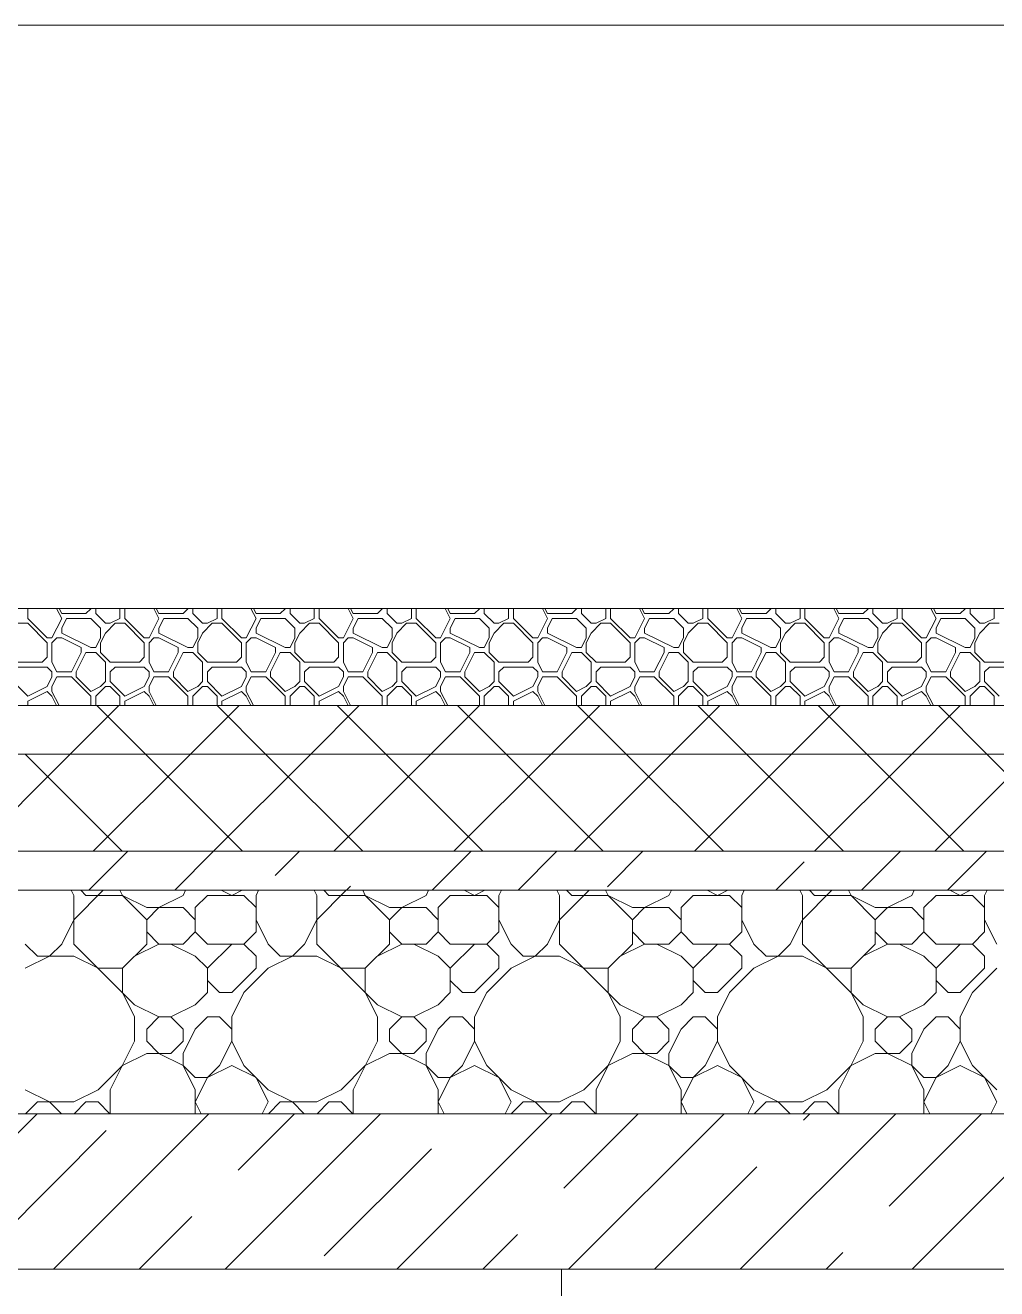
# Model space of a CAD drawing. Header units: millimetres. Extents: x 53645 to 137188, y 78097 to 135533.
# Drawn here: x 67644 to 68644, y 109580 to 110880 of the extents above; entities that cross this region are included whole.
import ezdxf

# ---------------------------------------------------------------- set-up
doc = ezdxf.new("R2010")
doc.units = ezdxf.units.MM
doc.layers.add('hatch', color=7, linetype='Continuous', lineweight=5)
doc.layers.add('Wall2', color=5, linetype='Continuous', lineweight=5)

msp = doc.modelspace()

# ---------------------------------------------------------------- linework, layer by layer
at = {"layer": 'hatch', "color": 251, "ltscale": 100}
for points in [[(67647, 110269.6), (67647, 110280)], [(67682, 110269.6), (67676.8, 110280)], [(67682, 110274.6), (67679.3, 110280)], [(67682, 110274.6), (67707, 110274.6)], [(67707, 110274.6), (67712, 110279.6)], [(67712, 110279.6), (67712, 110280)], [(67717, 110274.6), (67717, 110280)], [(67727, 110264.6), (67717, 110274.6)], [(67742, 110269.6), (67742, 110280)], [(67747, 110269.6), (67747, 110280)], [(67782, 110269.6), (67776.8, 110280)], [(67782, 110274.6), (67779.3, 110280)], [(67782, 110274.6), (67807, 110274.6)], [(67807, 110274.6), (67812, 110279.6)], [(67812, 110279.6), (67812, 110280)], [(67817, 110274.6), (67817, 110280)], [(67827, 110264.6), (67817, 110274.6)], [(67842, 110269.6), (67842, 110280)], [(67847, 110269.6), (67847, 110280)], [(67882, 110269.6), (67876.8, 110280)], [(67882, 110274.6), (67879.3, 110280)], [(67882, 110274.6), (67907, 110274.6)], [(67907, 110274.6), (67912, 110279.6)], [(67912, 110279.6), (67912, 110280)], [(67917, 110274.6), (67917, 110280)], [(67927, 110264.6), (67917, 110274.6)], [(67942, 110269.6), (67942, 110280)], [(67947, 110269.6), (67947, 110280)], [(67982, 110269.6), (67976.8, 110280)], [(67982, 110274.6), (67979.3, 110280)], [(67982, 110274.6), (68007, 110274.6)], [(68007, 110274.6), (68012, 110279.6)], [(68012, 110279.6), (68012, 110280)], [(68017, 110274.6), (68017, 110280)], [(68027, 110264.6), (68017, 110274.6)], [(68042, 110269.6), (68042, 110280)], [(68047, 110269.6), (68047, 110280)], [(68082, 110269.6), (68076.8, 110280)], [(68082, 110274.6), (68079.3, 110280)], [(68082, 110274.6), (68107, 110274.6)], [(68107, 110274.6), (68112, 110279.6)], [(68112, 110279.6), (68112, 110280)], [(68117, 110274.6), (68117, 110280)], [(68127, 110264.6), (68117, 110274.6)], [(68142, 110269.6), (68142, 110280)], [(68147, 110269.6), (68147, 110280)], [(68182, 110269.6), (68176.8, 110280)], [(68182, 110274.6), (68179.3, 110280)], [(68182, 110274.6), (68207, 110274.6)], [(68207, 110274.6), (68212, 110279.6)], [(68212, 110279.6), (68212, 110280)], [(68217, 110274.6), (68217, 110280)], [(68227, 110264.6), (68217, 110274.6)], [(68242, 110269.6), (68242, 110280)], [(68247, 110269.6), (68247, 110280)], [(68282, 110269.6), (68276.8, 110280)], [(68282, 110274.6), (68279.3, 110280)], [(68282, 110274.6), (68307, 110274.6)], [(68307, 110274.6), (68312, 110279.6)], [(68312, 110279.6), (68312, 110280)], [(68317, 110274.6), (68317, 110280)], [(68327, 110264.6), (68317, 110274.6)], [(68342, 110269.6), (68342, 110280)], [(68347, 110269.6), (68347, 110280)], [(68382, 110269.6), (68376.8, 110280)], [(68382, 110274.6), (68379.3, 110280)], [(68382, 110274.6), (68407, 110274.6)], [(68407, 110274.6), (68412, 110279.6)], [(68412, 110279.6), (68412, 110280)], [(68417, 110274.6), (68417, 110280)], [(68427, 110264.6), (68417, 110274.6)], [(68442, 110269.6), (68442, 110280)], [(68447, 110269.6), (68447, 110280)], [(68482, 110269.6), (68476.8, 110280)], [(68482, 110274.6), (68479.3, 110280)], [(68482, 110274.6), (68507, 110274.6)], [(68507, 110274.6), (68512, 110279.6)], [(68512, 110279.6), (68512, 110280)], [(68517, 110274.6), (68517, 110280)], [(68527, 110264.6), (68517, 110274.6)], [(68542, 110269.6), (68542, 110280)], [(68547, 110269.6), (68547, 110280)], [(68582, 110269.6), (68576.8, 110280)], [(68582, 110274.6), (68579.3, 110280)], [(68582, 110274.6), (68607, 110274.6)], [(68607, 110274.6), (68612, 110279.6)], [(68612, 110279.6), (68612, 110280)], [(68617, 110274.6), (68617, 110280)], [(68627, 110264.6), (68617, 110274.6)], [(68642, 110269.6), (68642, 110280)], [(67637, 110264.6), (67647, 110264.6)], [(67667, 110249.6), (67647, 110269.6)], [(67667, 110244.6), (67647, 110264.6)], [(67672, 110249.6), (67682, 110269.6)], [(67682, 110259.6), (67687, 110269.6)], [(67682, 110254.6), (67682, 110259.6)], [(67687, 110269.6), (67712, 110269.6)], [(67722, 110259.6), (67712, 110269.6)], [(67722, 110249.6), (67722, 110259.6)], [(67727, 110264.6), (67732, 110264.6)], [(67727, 110254.6), (67737, 110264.6)], [(67732, 110264.6), (67742, 110269.6)], [(67737, 110264.6), (67747, 110264.6)], [(67767, 110249.6), (67747, 110269.6)], [(67767, 110244.6), (67747, 110264.6)], [(67772, 110249.6), (67782, 110269.6)], [(67782, 110259.6), (67787, 110269.6)], [(67782, 110254.6), (67782, 110259.6)], [(67787, 110269.6), (67812, 110269.6)], [(67822, 110259.6), (67812, 110269.6)], [(67822, 110249.6), (67822, 110259.6)], [(67827, 110264.6), (67832, 110264.6)], [(67827, 110254.6), (67837, 110264.6)], [(67832, 110264.6), (67842, 110269.6)], [(67837, 110264.6), (67847, 110264.6)], [(67867, 110249.6), (67847, 110269.6)], [(67867, 110244.6), (67847, 110264.6)], [(67872, 110249.6), (67882, 110269.6)], [(67882, 110259.6), (67887, 110269.6)], [(67882, 110254.6), (67882, 110259.6)], [(67887, 110269.6), (67912, 110269.6)], [(67922, 110259.6), (67912, 110269.6)], [(67922, 110249.6), (67922, 110259.6)], [(67927, 110264.6), (67932, 110264.6)], [(67927, 110254.6), (67937, 110264.6)], [(67932, 110264.6), (67942, 110269.6)], [(67937, 110264.6), (67947, 110264.6)], [(67967, 110249.6), (67947, 110269.6)], [(67967, 110244.6), (67947, 110264.6)], [(67972, 110249.6), (67982, 110269.6)], [(67982, 110259.6), (67987, 110269.6)], [(67982, 110254.6), (67982, 110259.6)], [(67987, 110269.6), (68012, 110269.6)], [(68022, 110259.6), (68012, 110269.6)], [(68022, 110249.6), (68022, 110259.6)], [(68027, 110264.6), (68032, 110264.6)], [(68027, 110254.6), (68037, 110264.6)], [(68032, 110264.6), (68042, 110269.6)], [(68037, 110264.6), (68047, 110264.6)], [(68067, 110249.6), (68047, 110269.6)], [(68067, 110244.6), (68047, 110264.6)], [(68072, 110249.6), (68082, 110269.6)], [(68082, 110259.6), (68087, 110269.6)], [(68082, 110254.6), (68082, 110259.6)], [(68087, 110269.6), (68112, 110269.6)], [(68122, 110259.6), (68112, 110269.6)], [(68122, 110249.6), (68122, 110259.6)], [(68127, 110264.6), (68132, 110264.6)], [(68127, 110254.6), (68137, 110264.6)], [(68132, 110264.6), (68142, 110269.6)], [(68137, 110264.6), (68147, 110264.6)], [(68167, 110249.6), (68147, 110269.6)], [(68167, 110244.6), (68147, 110264.6)], [(68172, 110249.6), (68182, 110269.6)], [(68182, 110259.6), (68187, 110269.6)], [(68182, 110254.6), (68182, 110259.6)], [(68187, 110269.6), (68212, 110269.6)], [(68222, 110259.6), (68212, 110269.6)], [(68222, 110249.6), (68222, 110259.6)], [(68227, 110264.6), (68232, 110264.6)], [(68227, 110254.6), (68237, 110264.6)], [(68232, 110264.6), (68242, 110269.6)], [(68237, 110264.6), (68247, 110264.6)], [(68267, 110249.6), (68247, 110269.6)], [(68267, 110244.6), (68247, 110264.6)], [(68272, 110249.6), (68282, 110269.6)], [(68282, 110259.6), (68287, 110269.6)], [(68282, 110254.6), (68282, 110259.6)], [(68287, 110269.6), (68312, 110269.6)], [(68322, 110259.6), (68312, 110269.6)], [(68322, 110249.6), (68322, 110259.6)], [(68327, 110264.6), (68332, 110264.6)], [(68327, 110254.6), (68337, 110264.6)], [(68332, 110264.6), (68342, 110269.6)], [(68337, 110264.6), (68347, 110264.6)], [(68367, 110249.6), (68347, 110269.6)], [(68367, 110244.6), (68347, 110264.6)], [(68372, 110249.6), (68382, 110269.6)], [(68382, 110259.6), (68387, 110269.6)], [(68382, 110254.6), (68382, 110259.6)], [(68387, 110269.6), (68412, 110269.6)], [(68422, 110259.6), (68412, 110269.6)], [(68422, 110249.6), (68422, 110259.6)], [(68427, 110264.6), (68432, 110264.6)], [(68427, 110254.6), (68437, 110264.6)], [(68432, 110264.6), (68442, 110269.6)], [(68437, 110264.6), (68447, 110264.6)], [(68467, 110249.6), (68447, 110269.6)], [(68467, 110244.6), (68447, 110264.6)], [(68472, 110249.6), (68482, 110269.6)], [(68482, 110259.6), (68487, 110269.6)], [(68482, 110254.6), (68482, 110259.6)], [(68487, 110269.6), (68512, 110269.6)], [(68522, 110259.6), (68512, 110269.6)], [(68522, 110249.6), (68522, 110259.6)], [(68527, 110264.6), (68532, 110264.6)], [(68527, 110254.6), (68537, 110264.6)], [(68532, 110264.6), (68542, 110269.6)], [(68537, 110264.6), (68547, 110264.6)], [(68567, 110249.6), (68547, 110269.6)], [(68567, 110244.6), (68547, 110264.6)], [(68572, 110249.6), (68582, 110269.6)], [(68582, 110259.6), (68587, 110269.6)], [(68582, 110254.6), (68582, 110259.6)], [(68587, 110269.6), (68612, 110269.6)], [(68622, 110259.6), (68612, 110269.6)], [(68622, 110249.6), (68622, 110259.6)], [(68627, 110264.6), (68632, 110264.6)], [(68627, 110254.6), (68637, 110264.6)], [(68632, 110264.6), (68642, 110269.6)], [(68637, 110264.6), (68647, 110264.6)], [(67667, 110249.6), (67672, 110249.6)], [(67667, 110229.6), (67667, 110244.6)], [(67672, 110244.6), (67677, 110249.6)], [(67672, 110224.6), (67672, 110244.6)], [(67677, 110249.6), (67682, 110249.6)], [(67712, 110239.6), (67682, 110254.6)], [(67702, 110239.6), (67682, 110249.6)], [(67717, 110239.6), (67722, 110249.6)], [(67717, 110239.6), (67722, 110249.6)], [(67722, 110244.6), (67727, 110254.6)], [(67722, 110234.6), (67722, 110244.6)], [(67767, 110249.6), (67772, 110249.6)], [(67767, 110229.6), (67767, 110244.6)], [(67772, 110244.6), (67777, 110249.6)], [(67772, 110224.6), (67772, 110244.6)], [(67777, 110249.6), (67782, 110249.6)], [(67812, 110239.6), (67782, 110254.6)], [(67802, 110239.6), (67782, 110249.6)], [(67817, 110239.6), (67822, 110249.6)], [(67817, 110239.6), (67822, 110249.6)], [(67822, 110244.6), (67827, 110254.6)], [(67822, 110234.6), (67822, 110244.6)], [(67867, 110249.6), (67872, 110249.6)], [(67867, 110229.6), (67867, 110244.6)], [(67872, 110244.6), (67877, 110249.6)], [(67872, 110224.6), (67872, 110244.6)], [(67877, 110249.6), (67882, 110249.6)], [(67912, 110239.6), (67882, 110254.6)], [(67902, 110239.6), (67882, 110249.6)], [(67917, 110239.6), (67922, 110249.6)], [(67917, 110239.6), (67922, 110249.6)], [(67922, 110244.6), (67927, 110254.6)], [(67922, 110234.6), (67922, 110244.6)], [(67967, 110249.6), (67972, 110249.6)], [(67967, 110229.6), (67967, 110244.6)], [(67972, 110244.6), (67977, 110249.6)], [(67972, 110224.6), (67972, 110244.6)], [(67977, 110249.6), (67982, 110249.6)], [(68012, 110239.6), (67982, 110254.6)], [(68002, 110239.6), (67982, 110249.6)], [(68017, 110239.6), (68022, 110249.6)], [(68017, 110239.6), (68022, 110249.6)], [(68022, 110244.6), (68027, 110254.6)], [(68022, 110234.6), (68022, 110244.6)], [(68067, 110249.6), (68072, 110249.6)], [(68067, 110229.6), (68067, 110244.6)], [(68072, 110244.6), (68077, 110249.6)], [(68072, 110224.6), (68072, 110244.6)], [(68077, 110249.6), (68082, 110249.6)], [(68112, 110239.6), (68082, 110254.6)], [(68102, 110239.6), (68082, 110249.6)], [(68117, 110239.6), (68122, 110249.6)], [(68117, 110239.6), (68122, 110249.6)], [(68122, 110244.6), (68127, 110254.6)], [(68122, 110234.6), (68122, 110244.6)], [(68167, 110249.6), (68172, 110249.6)], [(68167, 110229.6), (68167, 110244.6)], [(68172, 110244.6), (68177, 110249.6)], [(68172, 110224.6), (68172, 110244.6)], [(68177, 110249.6), (68182, 110249.6)], [(68212, 110239.6), (68182, 110254.6)], [(68202, 110239.6), (68182, 110249.6)], [(68217, 110239.6), (68222, 110249.6)], [(68217, 110239.6), (68222, 110249.6)], [(68222, 110244.6), (68227, 110254.6)], [(68222, 110234.6), (68222, 110244.6)], [(68267, 110249.6), (68272, 110249.6)], [(68267, 110229.6), (68267, 110244.6)], [(68272, 110244.6), (68277, 110249.6)], [(68272, 110224.6), (68272, 110244.6)], [(68277, 110249.6), (68282, 110249.6)], [(68312, 110239.6), (68282, 110254.6)], [(68302, 110239.6), (68282, 110249.6)], [(68317, 110239.6), (68322, 110249.6)], [(68317, 110239.6), (68322, 110249.6)], [(68322, 110244.6), (68327, 110254.6)], [(68322, 110234.6), (68322, 110244.6)], [(68367, 110249.6), (68372, 110249.6)], [(68367, 110229.6), (68367, 110244.6)], [(68372, 110244.6), (68377, 110249.6)], [(68372, 110224.6), (68372, 110244.6)], [(68377, 110249.6), (68382, 110249.6)], [(68412, 110239.6), (68382, 110254.6)], [(68402, 110239.6), (68382, 110249.6)], [(68417, 110239.6), (68422, 110249.6)], [(68417, 110239.6), (68422, 110249.6)], [(68422, 110244.6), (68427, 110254.6)], [(68422, 110234.6), (68422, 110244.6)], [(68467, 110249.6), (68472, 110249.6)], [(68467, 110229.6), (68467, 110244.6)], [(68472, 110244.6), (68477, 110249.6)], [(68472, 110224.6), (68472, 110244.6)], [(68477, 110249.6), (68482, 110249.6)], [(68512, 110239.6), (68482, 110254.6)], [(68502, 110239.6), (68482, 110249.6)], [(68517, 110239.6), (68522, 110249.6)], [(68517, 110239.6), (68522, 110249.6)], [(68522, 110244.6), (68527, 110254.6)], [(68522, 110234.6), (68522, 110244.6)], [(68567, 110249.6), (68572, 110249.6)], [(68567, 110229.6), (68567, 110244.6)], [(68572, 110244.6), (68577, 110249.6)], [(68572, 110224.6), (68572, 110244.6)], [(68577, 110249.6), (68582, 110249.6)], [(68612, 110239.6), (68582, 110254.6)], [(68602, 110239.6), (68582, 110249.6)], [(68617, 110239.6), (68622, 110249.6)], [(68617, 110239.6), (68622, 110249.6)], [(68622, 110244.6), (68627, 110254.6)], [(68622, 110234.6), (68622, 110244.6)], [(67692, 110214.6), (67702, 110234.6)], [(67697, 110214.6), (67707, 110234.6)], [(67702, 110234.6), (67702, 110239.6)], [(67707, 110234.6), (67717, 110234.6)], [(67712, 110239.6), (67717, 110239.6)], [(67727, 110224.6), (67717, 110234.6)], [(67732, 110224.6), (67722, 110234.6)], [(67792, 110214.6), (67802, 110234.6)], [(67797, 110214.6), (67807, 110234.6)], [(67802, 110234.6), (67802, 110239.6)], [(67807, 110234.6), (67817, 110234.6)], [(67812, 110239.6), (67817, 110239.6)], [(67827, 110224.6), (67817, 110234.6)], [(67832, 110224.6), (67822, 110234.6)], [(67892, 110214.6), (67902, 110234.6)], [(67897, 110214.6), (67907, 110234.6)], [(67902, 110234.6), (67902, 110239.6)], [(67907, 110234.6), (67917, 110234.6)], [(67912, 110239.6), (67917, 110239.6)], [(67927, 110224.6), (67917, 110234.6)], [(67932, 110224.6), (67922, 110234.6)], [(67992, 110214.6), (68002, 110234.6)], [(67997, 110214.6), (68007, 110234.6)], [(68002, 110234.6), (68002, 110239.6)], [(68007, 110234.6), (68017, 110234.6)], [(68012, 110239.6), (68017, 110239.6)], [(68027, 110224.6), (68017, 110234.6)], [(68032, 110224.6), (68022, 110234.6)], [(68092, 110214.6), (68102, 110234.6)], [(68097, 110214.6), (68107, 110234.6)], [(68102, 110234.6), (68102, 110239.6)], [(68107, 110234.6), (68117, 110234.6)], [(68112, 110239.6), (68117, 110239.6)], [(68127, 110224.6), (68117, 110234.6)], [(68132, 110224.6), (68122, 110234.6)], [(68192, 110214.6), (68202, 110234.6)], [(68197, 110214.6), (68207, 110234.6)], [(68202, 110234.6), (68202, 110239.6)], [(68207, 110234.6), (68217, 110234.6)], [(68212, 110239.6), (68217, 110239.6)], [(68227, 110224.6), (68217, 110234.6)], [(68232, 110224.6), (68222, 110234.6)], [(68292, 110214.6), (68302, 110234.6)], [(68297, 110214.6), (68307, 110234.6)], [(68302, 110234.6), (68302, 110239.6)], [(68307, 110234.6), (68317, 110234.6)], [(68312, 110239.6), (68317, 110239.6)], [(68327, 110224.6), (68317, 110234.6)], [(68332, 110224.6), (68322, 110234.6)], [(68392, 110214.6), (68402, 110234.6)], [(68397, 110214.6), (68407, 110234.6)], [(68402, 110234.6), (68402, 110239.6)], [(68407, 110234.6), (68417, 110234.6)], [(68412, 110239.6), (68417, 110239.6)], [(68427, 110224.6), (68417, 110234.6)], [(68432, 110224.6), (68422, 110234.6)], [(68492, 110214.6), (68502, 110234.6)], [(68497, 110214.6), (68507, 110234.6)], [(68502, 110234.6), (68502, 110239.6)], [(68507, 110234.6), (68517, 110234.6)], [(68512, 110239.6), (68517, 110239.6)], [(68527, 110224.6), (68517, 110234.6)], [(68532, 110224.6), (68522, 110234.6)], [(68592, 110214.6), (68602, 110234.6)], [(68597, 110214.6), (68607, 110234.6)], [(68602, 110234.6), (68602, 110239.6)], [(68607, 110234.6), (68617, 110234.6)], [(68612, 110239.6), (68617, 110239.6)], [(68627, 110224.6), (68617, 110234.6)], [(68632, 110224.6), (68622, 110234.6)], [(67632, 110224.6), (67662, 110224.6)], [(67637, 110219.6), (67667, 110219.6)], [(67662, 110224.6), (67667, 110229.6)], [(67672, 110214.6), (67667, 110219.6)], [(67677, 110214.6), (67672, 110224.6)], [(67727, 110204.6), (67727, 110224.6)], [(67732, 110224.6), (67762, 110224.6)], [(67732, 110214.6), (67737, 110219.6)], [(67737, 110219.6), (67767, 110219.6)], [(67762, 110224.6), (67767, 110229.6)], [(67772, 110214.6), (67767, 110219.6)], [(67777, 110214.6), (67772, 110224.6)], [(67827, 110204.6), (67827, 110224.6)], [(67832, 110224.6), (67862, 110224.6)], [(67832, 110214.6), (67837, 110219.6)], [(67837, 110219.6), (67867, 110219.6)], [(67862, 110224.6), (67867, 110229.6)], [(67872, 110214.6), (67867, 110219.6)], [(67877, 110214.6), (67872, 110224.6)], [(67927, 110204.6), (67927, 110224.6)], [(67932, 110224.6), (67962, 110224.6)], [(67932, 110214.6), (67937, 110219.6)], [(67937, 110219.6), (67967, 110219.6)], [(67962, 110224.6), (67967, 110229.6)], [(67972, 110214.6), (67967, 110219.6)], [(67977, 110214.6), (67972, 110224.6)], [(68027, 110204.6), (68027, 110224.6)], [(68032, 110224.6), (68062, 110224.6)], [(68032, 110214.6), (68037, 110219.6)], [(68037, 110219.6), (68067, 110219.6)], [(68062, 110224.6), (68067, 110229.6)], [(68072, 110214.6), (68067, 110219.6)], [(68077, 110214.6), (68072, 110224.6)], [(68127, 110204.6), (68127, 110224.6)], [(68132, 110224.6), (68162, 110224.6)], [(68132, 110214.6), (68137, 110219.6)], [(68137, 110219.6), (68167, 110219.6)], [(68162, 110224.6), (68167, 110229.6)], [(68172, 110214.6), (68167, 110219.6)], [(68177, 110214.6), (68172, 110224.6)], [(68227, 110204.6), (68227, 110224.6)], [(68232, 110224.6), (68262, 110224.6)], [(68232, 110214.6), (68237, 110219.6)], [(68237, 110219.6), (68267, 110219.6)], [(68262, 110224.6), (68267, 110229.6)], [(68272, 110214.6), (68267, 110219.6)], [(68277, 110214.6), (68272, 110224.6)], [(68327, 110204.6), (68327, 110224.6)], [(68332, 110224.6), (68362, 110224.6)], [(68332, 110214.6), (68337, 110219.6)], [(68337, 110219.6), (68367, 110219.6)], [(68362, 110224.6), (68367, 110229.6)], [(68372, 110214.6), (68367, 110219.6)], [(68377, 110214.6), (68372, 110224.6)], [(68427, 110204.6), (68427, 110224.6)], [(68432, 110224.6), (68462, 110224.6)], [(68432, 110214.6), (68437, 110219.6)], [(68437, 110219.6), (68467, 110219.6)], [(68462, 110224.6), (68467, 110229.6)], [(68472, 110214.6), (68467, 110219.6)], [(68477, 110214.6), (68472, 110224.6)], [(68527, 110204.6), (68527, 110224.6)], [(68532, 110224.6), (68562, 110224.6)], [(68532, 110214.6), (68537, 110219.6)], [(68537, 110219.6), (68567, 110219.6)], [(68562, 110224.6), (68567, 110229.6)], [(68572, 110214.6), (68567, 110219.6)], [(68577, 110214.6), (68572, 110224.6)], [(68627, 110204.6), (68627, 110224.6)], [(68632, 110224.6), (68662, 110224.6)], [(68632, 110214.6), (68637, 110219.6)], [(68637, 110219.6), (68667, 110219.6)], [(67667, 110199.6), (67672, 110209.6)], [(67672, 110209.6), (67672, 110214.6)], [(67672, 110199.6), (67677, 110209.6)], [(67677, 110214.6), (67692, 110214.6)], [(67677, 110209.6), (67692, 110209.6)], [(67712, 110189.6), (67692, 110209.6)], [(67697, 110209.6), (67697, 110214.6)], [(67712, 110194.6), (67697, 110209.6)], [(67732, 110204.6), (67732, 110214.6)], [(67767, 110199.6), (67772, 110209.6)], [(67772, 110209.6), (67772, 110214.6)], [(67772, 110199.6), (67777, 110209.6)], [(67777, 110214.6), (67792, 110214.6)], [(67777, 110209.6), (67792, 110209.6)], [(67812, 110189.6), (67792, 110209.6)], [(67797, 110209.6), (67797, 110214.6)], [(67812, 110194.6), (67797, 110209.6)], [(67832, 110204.6), (67832, 110214.6)], [(67867, 110199.6), (67872, 110209.6)], [(67872, 110209.6), (67872, 110214.6)], [(67872, 110199.6), (67877, 110209.6)], [(67877, 110214.6), (67892, 110214.6)], [(67877, 110209.6), (67892, 110209.6)], [(67912, 110189.6), (67892, 110209.6)], [(67897, 110209.6), (67897, 110214.6)], [(67912, 110194.6), (67897, 110209.6)], [(67932, 110204.6), (67932, 110214.6)], [(67967, 110199.6), (67972, 110209.6)], [(67972, 110209.6), (67972, 110214.6)], [(67972, 110199.6), (67977, 110209.6)], [(67977, 110214.6), (67992, 110214.6)], [(67977, 110209.6), (67992, 110209.6)], [(68012, 110189.6), (67992, 110209.6)], [(67997, 110209.6), (67997, 110214.6)], [(68012, 110194.6), (67997, 110209.6)], [(68032, 110204.6), (68032, 110214.6)], [(68067, 110199.6), (68072, 110209.6)], [(68072, 110209.6), (68072, 110214.6)], [(68072, 110199.6), (68077, 110209.6)], [(68077, 110214.6), (68092, 110214.6)], [(68077, 110209.6), (68092, 110209.6)], [(68112, 110189.6), (68092, 110209.6)], [(68097, 110209.6), (68097, 110214.6)], [(68112, 110194.6), (68097, 110209.6)], [(68132, 110204.6), (68132, 110214.6)], [(68167, 110199.6), (68172, 110209.6)], [(68172, 110209.6), (68172, 110214.6)], [(68172, 110199.6), (68177, 110209.6)], [(68177, 110214.6), (68192, 110214.6)], [(68177, 110209.6), (68192, 110209.6)], [(68212, 110189.6), (68192, 110209.6)], [(68197, 110209.6), (68197, 110214.6)], [(68212, 110194.6), (68197, 110209.6)], [(68232, 110204.6), (68232, 110214.6)], [(68267, 110199.6), (68272, 110209.6)], [(68272, 110209.6), (68272, 110214.6)], [(68272, 110199.6), (68277, 110209.6)], [(68277, 110214.6), (68292, 110214.6)], [(68277, 110209.6), (68292, 110209.6)], [(68312, 110189.6), (68292, 110209.6)], [(68297, 110209.6), (68297, 110214.6)], [(68312, 110194.6), (68297, 110209.6)], [(68332, 110204.6), (68332, 110214.6)], [(68367, 110199.6), (68372, 110209.6)], [(68372, 110209.6), (68372, 110214.6)], [(68372, 110199.6), (68377, 110209.6)], [(68377, 110214.6), (68392, 110214.6)], [(68377, 110209.6), (68392, 110209.6)], [(68412, 110189.6), (68392, 110209.6)], [(68397, 110209.6), (68397, 110214.6)], [(68412, 110194.6), (68397, 110209.6)], [(68432, 110204.6), (68432, 110214.6)], [(68467, 110199.6), (68472, 110209.6)], [(68472, 110209.6), (68472, 110214.6)], [(68472, 110199.6), (68477, 110209.6)], [(68477, 110214.6), (68492, 110214.6)], [(68477, 110209.6), (68492, 110209.6)], [(68512, 110189.6), (68492, 110209.6)], [(68497, 110209.6), (68497, 110214.6)], [(68512, 110194.6), (68497, 110209.6)], [(68532, 110204.6), (68532, 110214.6)], [(68567, 110199.6), (68572, 110209.6)], [(68572, 110209.6), (68572, 110214.6)], [(68572, 110199.6), (68577, 110209.6)], [(68577, 110214.6), (68592, 110214.6)], [(68577, 110209.6), (68592, 110209.6)], [(68612, 110189.6), (68592, 110209.6)], [(68597, 110209.6), (68597, 110214.6)], [(68612, 110194.6), (68597, 110209.6)], [(68632, 110204.6), (68632, 110214.6)], [(67647, 110189.6), (67632, 110204.6)], [(67647, 110189.6), (67667, 110199.6)], [(67647, 110184.6), (67667, 110194.6)], [(67672, 110189.6), (67667, 110194.6)], [(67672, 110194.6), (67672, 110199.6)], [(67679.3, 110180), (67672, 110194.6)], [(67712, 110194.6), (67722, 110199.6)], [(67717, 110189.6), (67727, 110199.6)], [(67722, 110199.6), (67727, 110204.6)], [(67727, 110199.6), (67732, 110199.6)], [(67747, 110189.6), (67732, 110204.6)], [(67742, 110189.6), (67732, 110199.6)], [(67747, 110189.6), (67767, 110199.6)], [(67747, 110184.6), (67767, 110194.6)], [(67772, 110189.6), (67767, 110194.6)], [(67772, 110194.6), (67772, 110199.6)], [(67779.3, 110180), (67772, 110194.6)], [(67812, 110194.6), (67822, 110199.6)], [(67817, 110189.6), (67827, 110199.6)], [(67822, 110199.6), (67827, 110204.6)], [(67827, 110199.6), (67832, 110199.6)], [(67847, 110189.6), (67832, 110204.6)], [(67842, 110189.6), (67832, 110199.6)], [(67847, 110189.6), (67867, 110199.6)], [(67847, 110184.6), (67867, 110194.6)], [(67872, 110189.6), (67867, 110194.6)], [(67872, 110194.6), (67872, 110199.6)], [(67879.3, 110180), (67872, 110194.6)], [(67912, 110194.6), (67922, 110199.6)], [(67917, 110189.6), (67927, 110199.6)], [(67922, 110199.6), (67927, 110204.6)], [(67927, 110199.6), (67932, 110199.6)], [(67947, 110189.6), (67932, 110204.6)], [(67942, 110189.6), (67932, 110199.6)], [(67947, 110189.6), (67967, 110199.6)], [(67947, 110184.6), (67967, 110194.6)], [(67972, 110189.6), (67967, 110194.6)], [(67972, 110194.6), (67972, 110199.6)], [(67979.3, 110180), (67972, 110194.6)], [(68012, 110194.6), (68022, 110199.6)], [(68017, 110189.6), (68027, 110199.6)], [(68022, 110199.6), (68027, 110204.6)], [(68027, 110199.6), (68032, 110199.6)], [(68047, 110189.6), (68032, 110204.6)], [(68042, 110189.6), (68032, 110199.6)], [(68047, 110189.6), (68067, 110199.6)], [(68047, 110184.6), (68067, 110194.6)], [(68072, 110189.6), (68067, 110194.6)], [(68072, 110194.6), (68072, 110199.6)], [(68079.3, 110180), (68072, 110194.6)], [(68112, 110194.6), (68122, 110199.6)], [(68117, 110189.6), (68127, 110199.6)], [(68122, 110199.6), (68127, 110204.6)], [(68127, 110199.6), (68132, 110199.6)], [(68147, 110189.6), (68132, 110204.6)], [(68142, 110189.6), (68132, 110199.6)], [(68147, 110189.6), (68167, 110199.6)], [(68147, 110184.6), (68167, 110194.6)], [(68172, 110189.6), (68167, 110194.6)], [(68172, 110194.6), (68172, 110199.6)], [(68179.3, 110180), (68172, 110194.6)], [(68212, 110194.6), (68222, 110199.6)], [(68217, 110189.6), (68227, 110199.6)], [(68222, 110199.6), (68227, 110204.6)], [(68227, 110199.6), (68232, 110199.6)], [(68247, 110189.6), (68232, 110204.6)], [(68242, 110189.6), (68232, 110199.6)], [(68247, 110189.6), (68267, 110199.6)], [(68247, 110184.6), (68267, 110194.6)], [(68272, 110189.6), (68267, 110194.6)], [(68272, 110194.6), (68272, 110199.6)], [(68279.3, 110180), (68272, 110194.6)], [(68312, 110194.6), (68322, 110199.6)], [(68317, 110189.6), (68327, 110199.6)], [(68322, 110199.6), (68327, 110204.6)], [(68327, 110199.6), (68332, 110199.6)], [(68347, 110189.6), (68332, 110204.6)], [(68342, 110189.6), (68332, 110199.6)], [(68347, 110189.6), (68367, 110199.6)], [(68347, 110184.6), (68367, 110194.6)], [(68372, 110189.6), (68367, 110194.6)], [(68372, 110194.6), (68372, 110199.6)], [(68379.3, 110180), (68372, 110194.6)], [(68412, 110194.6), (68422, 110199.6)], [(68417, 110189.6), (68427, 110199.6)], [(68422, 110199.6), (68427, 110204.6)], [(68427, 110199.6), (68432, 110199.6)], [(68447, 110189.6), (68432, 110204.6)], [(68442, 110189.6), (68432, 110199.6)], [(68447, 110189.6), (68467, 110199.6)], [(68447, 110184.6), (68467, 110194.6)], [(68472, 110189.6), (68467, 110194.6)], [(68472, 110194.6), (68472, 110199.6)], [(68479.3, 110180), (68472, 110194.6)], [(68512, 110194.6), (68522, 110199.6)], [(68517, 110189.6), (68527, 110199.6)], [(68522, 110199.6), (68527, 110204.6)], [(68527, 110199.6), (68532, 110199.6)], [(68547, 110189.6), (68532, 110204.6)], [(68542, 110189.6), (68532, 110199.6)], [(68547, 110189.6), (68567, 110199.6)], [(68547, 110184.6), (68567, 110194.6)], [(68572, 110189.6), (68567, 110194.6)], [(68572, 110194.6), (68572, 110199.6)], [(68579.3, 110180), (68572, 110194.6)], [(68612, 110194.6), (68622, 110199.6)], [(68617, 110189.6), (68627, 110199.6)], [(68622, 110199.6), (68627, 110204.6)], [(68627, 110199.6), (68632, 110199.6)], [(68647, 110189.6), (68632, 110204.6)], [(68642, 110189.6), (68632, 110199.6)], [(74636.5, 110180), (61406.4, 110180)], [(61406.4, 110180), (74636.5, 110180)], [(67647, 110180), (67647, 110184.6)], [(67676.8, 110180), (67672, 110189.6)], [(67690.8, 110130), (67740.8, 110180)], [(67712, 110180), (67712, 110189.6)], [(67717, 110180), (67717, 110189.6)], [(67768.1, 110130), (67718.1, 110180)], [(67742, 110180), (67742, 110189.6)], [(67747, 110180), (67747, 110184.6)], [(67776.8, 110180), (67772, 110189.6)], [(67812, 110180), (67812, 110189.6)], [(67814.5, 110130), (67864.5, 110180)], [(67817, 110180), (67817, 110189.6)], [(67891.9, 110130), (67841.9, 110180)], [(67842, 110180), (67842, 110189.6)], [(67847, 110180), (67847, 110184.6)], [(67876.8, 110180), (67872, 110189.6)], [(67912, 110180), (67912, 110189.6)], [(67917, 110180), (67917, 110189.6)], [(67938.3, 110130), (67988.3, 110180)], [(67942, 110180), (67942, 110189.6)], [(67947, 110180), (67947, 110184.6)], [(68015.6, 110130), (67965.6, 110180)], [(67976.8, 110180), (67972, 110189.6)], [(68012, 110180), (68012, 110189.6)], [(68017, 110180), (68017, 110189.6)], [(68042, 110180), (68042, 110189.6)], [(68047, 110180), (68047, 110184.6)], [(68062, 110130), (68112, 110180)], [(68076.8, 110180), (68072, 110189.6)], [(68139.4, 110130), (68089.4, 110180)], [(68112, 110180), (68112, 110189.6)], [(68117, 110180), (68117, 110189.6)], [(68142, 110180), (68142, 110189.6)], [(68147, 110180), (68147, 110184.6)], [(68176.8, 110180), (68172, 110189.6)], [(68185.8, 110130), (68235.8, 110180)], [(68212, 110180), (68212, 110189.6)], [(68263.1, 110130), (68213.1, 110180)], [(68217, 110180), (68217, 110189.6)], [(68242, 110180), (68242, 110189.6)], [(68247, 110180), (68247, 110184.6)], [(68276.8, 110180), (68272, 110189.6)], [(68309.5, 110130), (68359.5, 110180)], [(68312, 110180), (68312, 110189.6)], [(68317, 110180), (68317, 110189.6)], [(68386.9, 110130), (68336.9, 110180)], [(68342, 110180), (68342, 110189.6)], [(68347, 110180), (68347, 110184.6)], [(68376.8, 110180), (68372, 110189.6)], [(68412, 110180), (68412, 110189.6)], [(68417, 110180), (68417, 110189.6)], [(68433.2, 110130), (68483.2, 110180)], [(68442, 110180), (68442, 110189.6)], [(68447, 110180), (68447, 110184.6)], [(68510.6, 110130), (68460.6, 110180)], [(68476.8, 110180), (68472, 110189.6)], [(68512, 110180), (68512, 110189.6)], [(68517, 110180), (68517, 110189.6)], [(68542, 110180), (68542, 110189.6)], [(68547, 110180), (68547, 110184.6)], [(68557, 110130), (68607, 110180)], [(68576.8, 110180), (68572, 110189.6)], [(68634.4, 110130), (68584.4, 110180)], [(68612, 110180), (68612, 110189.6)], [(68617, 110180), (68617, 110189.6)], [(68642, 110180), (68642, 110189.6)], [(74636.5, 110130), (61406.4, 110130)], [(61406.4, 110130), (74636.5, 110130)], [(67590.8, 110030), (67690.8, 110130)], [(67744.4, 110030), (67644.4, 110130)], [(67714.5, 110030), (67814.5, 110130)], [(67868.1, 110030), (67768.1, 110130)], [(67838.3, 110030), (67938.3, 110130)], [(67991.9, 110030), (67891.9, 110130)], [(67962, 110030), (68062, 110130)], [(68115.6, 110030), (68015.6, 110130)], [(68085.8, 110030), (68185.8, 110130)], [(68239.4, 110030), (68139.4, 110130)], [(68209.5, 110030), (68309.5, 110130)], [(68363.1, 110030), (68263.1, 110130)], [(68333.2, 110030), (68433.2, 110130)], [(68486.9, 110030), (68386.9, 110130)], [(68457, 110030), (68557, 110130)], [(68610.6, 110030), (68510.6, 110130)], [(68580.7, 110030), (68680.7, 110130)], [(68734.4, 110030), (68634.4, 110130)], [(74636.5, 110030), (61406.4, 110030)], [(61406.4, 110030), (74636.5, 110030)], [(67709.9, 109990), (67749.9, 110030)], [(67798.3, 109990), (67838.3, 110030)], [(67901.8, 110005.1), (67926.7, 110030)], [(68063.4, 109990), (68103.4, 110030)], [(68151.8, 109990), (68191.8, 110030)], [(68243.9, 109993.6), (68280.2, 110030)], [(68505.4, 109990), (68545.4, 110030)], [(68593.8, 109990), (68633.8, 110030)], [(68417, 109990), (68446.3, 110019.3)], [(74636.5, 109990), (61406.4, 109990)], [(61406.4, 109990), (74636.5, 109990)], [(67694.5, 109984.6), (67691.8, 109990)], [(67694.5, 109959.6), (67724.8, 109990)], [(67694.5, 109934.6), (67694.5, 109984.6)], [(67707, 109984.6), (67701.7, 109990)], [(67707, 109984.6), (67744.5, 109984.6)], [(67744.5, 109984.6), (67741.8, 109990)], [(67769.5, 109959.6), (67744.5, 109984.6)], [(67769.5, 109972.1), (67744.5, 109984.6)], [(67782, 109972.1), (67807, 109984.6)], [(67807, 109984.6), (67809.6, 109990)], [(67819.5, 109972.1), (67832, 109984.6)], [(67832, 109984.6), (67869.5, 109984.6)], [(67857, 109984.6), (67846.3, 109990)], [(67857, 109984.6), (67867.6, 109990)], [(67882, 109972.1), (67869.5, 109984.6)], [(67882, 109984.6), (67884.6, 109990)], [(67882, 109947.1), (67882, 109984.6)], [(67944.5, 109984.6), (67941.8, 109990)], [(67944.5, 109959.6), (67974.8, 109990)], [(67944.5, 109934.6), (67944.5, 109984.6)], [(67957, 109984.6), (67951.7, 109990)], [(67957, 109984.6), (67994.5, 109984.6)], [(67975, 109990), (67979.2, 109994.1)], [(67994.5, 109984.6), (67991.8, 109990)], [(68019.5, 109959.6), (67994.5, 109984.6)], [(68019.5, 109972.1), (67994.5, 109984.6)], [(68032, 109972.1), (68057, 109984.6)], [(68057, 109984.6), (68059.6, 109990)], [(68069.5, 109972.1), (68082, 109984.6)], [(68082, 109984.6), (68119.5, 109984.6)], [(68107, 109984.6), (68096.3, 109990)], [(68107, 109984.6), (68117.6, 109990)], [(68132, 109972.1), (68119.5, 109984.6)], [(68132, 109984.6), (68134.6, 109990)], [(68132, 109947.1), (68132, 109984.6)], [(68194.5, 109984.6), (68191.8, 109990)], [(68194.5, 109959.6), (68224.8, 109990)], [(68194.5, 109934.6), (68194.5, 109984.6)], [(68207, 109984.6), (68201.7, 109990)], [(68207, 109984.6), (68244.5, 109984.6)], [(68244.5, 109984.6), (68241.8, 109990)], [(68269.5, 109959.6), (68244.5, 109984.6)], [(68269.5, 109972.1), (68244.5, 109984.6)], [(68282, 109972.1), (68307, 109984.6)], [(68307, 109984.6), (68309.6, 109990)], [(68319.5, 109972.1), (68332, 109984.6)], [(68332, 109984.6), (68369.5, 109984.6)], [(68357, 109984.6), (68346.3, 109990)], [(68357, 109984.6), (68367.6, 109990)], [(68382, 109972.1), (68369.5, 109984.6)], [(68382, 109984.6), (68384.6, 109990)], [(68382, 109947.1), (68382, 109984.6)], [(68444.5, 109984.6), (68441.8, 109990)], [(68444.5, 109959.6), (68474.8, 109990)], [(68444.5, 109934.6), (68444.5, 109984.6)], [(68457, 109984.6), (68451.7, 109990)], [(68457, 109984.6), (68494.5, 109984.6)], [(68494.5, 109984.6), (68491.8, 109990)], [(68519.5, 109959.6), (68494.5, 109984.6)], [(68519.5, 109972.1), (68494.5, 109984.6)], [(68532, 109972.1), (68557, 109984.6)], [(68557, 109984.6), (68559.6, 109990)], [(68569.5, 109972.1), (68582, 109984.6)], [(68582, 109984.6), (68619.5, 109984.6)], [(68607, 109984.6), (68596.3, 109990)], [(68607, 109984.6), (68617.6, 109990)], [(68632, 109972.1), (68619.5, 109984.6)], [(68632, 109984.6), (68634.6, 109990)], [(68632, 109947.1), (68632, 109984.6)], [(67769.5, 109972.1), (67807, 109972.1)], [(67769.5, 109959.6), (67782, 109972.1)], [(67819.5, 109959.6), (67807, 109972.1)], [(67819.5, 109947.1), (67819.5, 109972.1)], [(68019.5, 109972.1), (68057, 109972.1)], [(68019.5, 109959.6), (68032, 109972.1)], [(68069.5, 109959.6), (68057, 109972.1)], [(68069.5, 109947.1), (68069.5, 109972.1)], [(68269.5, 109972.1), (68307, 109972.1)], [(68269.5, 109959.6), (68282, 109972.1)], [(68319.5, 109959.6), (68307, 109972.1)], [(68319.5, 109947.1), (68319.5, 109972.1)], [(68519.5, 109972.1), (68557, 109972.1)], [(68519.5, 109959.6), (68532, 109972.1)], [(68569.5, 109959.6), (68557, 109972.1)], [(68569.5, 109947.1), (68569.5, 109972.1)], [(67682, 109934.6), (67694.5, 109959.6)], [(67769.5, 109934.6), (67769.5, 109959.6)], [(67894.5, 109934.6), (67882, 109959.6)], [(67932, 109934.6), (67944.5, 109959.6)], [(68019.5, 109934.6), (68019.5, 109959.6)], [(68144.5, 109934.6), (68132, 109959.6)], [(68182, 109934.6), (68194.5, 109959.6)], [(68269.5, 109934.6), (68269.5, 109959.6)], [(68394.5, 109934.6), (68382, 109959.6)], [(68432, 109934.6), (68444.5, 109959.6)], [(68519.5, 109934.6), (68519.5, 109959.6)], [(68644.5, 109934.6), (68632, 109959.6)], [(67782, 109934.6), (67769.5, 109947.1)], [(67807, 109934.6), (67819.5, 109947.1)], [(67832, 109934.6), (67819.5, 109947.1)], [(67869.5, 109934.6), (67882, 109947.1)], [(68032, 109934.6), (68019.5, 109947.1)], [(68057, 109934.6), (68069.5, 109947.1)], [(68082, 109934.6), (68069.5, 109947.1)], [(68119.5, 109934.6), (68132, 109947.1)], [(68282, 109934.6), (68269.5, 109947.1)], [(68307, 109934.6), (68319.5, 109947.1)], [(68332, 109934.6), (68319.5, 109947.1)], [(68369.5, 109934.6), (68382, 109947.1)], [(68532, 109934.6), (68519.5, 109947.1)], [(68557, 109934.6), (68569.5, 109947.1)], [(68582, 109934.6), (68569.5, 109947.1)], [(68619.5, 109934.6), (68632, 109947.1)], [(67657, 109922.1), (67644.5, 109934.6)], [(67669.5, 109922.1), (67682, 109934.6)], [(67757, 109872.1), (67694.5, 109934.6)], [(67744.5, 109909.6), (67769.5, 109934.6)], [(67757, 109922.1), (67782, 109934.6)], [(67782, 109934.6), (67807, 109934.6)], [(67819.5, 109922.1), (67794.5, 109934.6)], [(67832, 109934.6), (67869.5, 109934.6)], [(67832, 109909.6), (67857, 109934.6)], [(67882, 109922.1), (67869.5, 109934.6)], [(67907, 109922.1), (67894.5, 109934.6)], [(67919.5, 109922.1), (67932, 109934.6)], [(68007, 109872.1), (67944.5, 109934.6)], [(67994.5, 109909.6), (68019.5, 109934.6)], [(68007, 109922.1), (68032, 109934.6)], [(68032, 109934.6), (68057, 109934.6)], [(68069.5, 109922.1), (68044.5, 109934.6)], [(68082, 109934.6), (68119.5, 109934.6)], [(68082, 109909.6), (68107, 109934.6)], [(68132, 109922.1), (68119.5, 109934.6)], [(68157, 109922.1), (68144.5, 109934.6)], [(68169.5, 109922.1), (68182, 109934.6)], [(68257, 109872.1), (68194.5, 109934.6)], [(68244.5, 109909.6), (68269.5, 109934.6)], [(68257, 109922.1), (68282, 109934.6)], [(68282, 109934.6), (68307, 109934.6)], [(68319.5, 109922.1), (68294.5, 109934.6)], [(68332, 109934.6), (68369.5, 109934.6)], [(68332, 109909.6), (68357, 109934.6)], [(68382, 109922.1), (68369.5, 109934.6)], [(68407, 109922.1), (68394.5, 109934.6)], [(68419.5, 109922.1), (68432, 109934.6)], [(68507, 109872.1), (68444.5, 109934.6)], [(68494.5, 109909.6), (68519.5, 109934.6)], [(68507, 109922.1), (68532, 109934.6)], [(68532, 109934.6), (68557, 109934.6)], [(68569.5, 109922.1), (68544.5, 109934.6)], [(68582, 109934.6), (68619.5, 109934.6)], [(68582, 109909.6), (68607, 109934.6)], [(68632, 109922.1), (68619.5, 109934.6)], [(67644.5, 109909.6), (67669.5, 109922.1)], [(67657, 109922.1), (67694.5, 109922.1)], [(67719.5, 109909.6), (67694.5, 109922.1)], [(67832, 109909.6), (67819.5, 109922.1)], [(67882, 109909.6), (67882, 109922.1)], [(67894.5, 109909.6), (67919.5, 109922.1)], [(67907, 109922.1), (67944.5, 109922.1)], [(67969.5, 109909.6), (67944.5, 109922.1)], [(68082, 109909.6), (68069.5, 109922.1)], [(68132, 109909.6), (68132, 109922.1)], [(68144.5, 109909.6), (68169.5, 109922.1)], [(68157, 109922.1), (68194.5, 109922.1)], [(68219.5, 109909.6), (68194.5, 109922.1)], [(68332, 109909.6), (68319.5, 109922.1)], [(68382, 109909.6), (68382, 109922.1)], [(68394.5, 109909.6), (68419.5, 109922.1)], [(68407, 109922.1), (68444.5, 109922.1)], [(68469.5, 109909.6), (68444.5, 109922.1)], [(68582, 109909.6), (68569.5, 109922.1)], [(68632, 109909.6), (68632, 109922.1)], [(67719.5, 109909.6), (67744.5, 109909.6)], [(67744.5, 109884.6), (67744.5, 109909.6)], [(67832, 109884.6), (67832, 109909.6)], [(67857, 109884.6), (67882, 109909.6)], [(67869.5, 109884.6), (67894.5, 109909.6)], [(67969.5, 109909.6), (67994.5, 109909.6)], [(67994.5, 109884.6), (67994.5, 109909.6)], [(68082, 109884.6), (68082, 109909.6)], [(68107, 109884.6), (68132, 109909.6)], [(68119.5, 109884.6), (68144.5, 109909.6)], [(68219.5, 109909.6), (68244.5, 109909.6)], [(68244.5, 109884.6), (68244.5, 109909.6)], [(68332, 109884.6), (68332, 109909.6)], [(68357, 109884.6), (68382, 109909.6)], [(68369.5, 109884.6), (68394.5, 109909.6)], [(68469.5, 109909.6), (68494.5, 109909.6)], [(68494.5, 109884.6), (68494.5, 109909.6)], [(68582, 109884.6), (68582, 109909.6)], [(68607, 109884.6), (68632, 109909.6)], [(68619.5, 109884.6), (68644.5, 109909.6)], [(67844.5, 109884.6), (67832, 109897.1)], [(68094.5, 109884.6), (68082, 109897.1)], [(68344.5, 109884.6), (68332, 109897.1)], [(68594.5, 109884.6), (68582, 109897.1)], [(67757, 109859.6), (67744.5, 109884.6)], [(67819.5, 109872.1), (67832, 109884.6)], [(67844.5, 109884.6), (67857, 109884.6)], [(67869.5, 109884.6), (67857, 109859.6)], [(68007, 109859.6), (67994.5, 109884.6)], [(68069.5, 109872.1), (68082, 109884.6)], [(68094.5, 109884.6), (68107, 109884.6)], [(68119.5, 109884.6), (68107, 109859.6)], [(68257, 109859.6), (68244.5, 109884.6)], [(68319.5, 109872.1), (68332, 109884.6)], [(68344.5, 109884.6), (68357, 109884.6)], [(68369.5, 109884.6), (68357, 109859.6)], [(68507, 109859.6), (68494.5, 109884.6)], [(68569.5, 109872.1), (68582, 109884.6)], [(68594.5, 109884.6), (68607, 109884.6)], [(68619.5, 109884.6), (68607, 109859.6)], [(67782, 109859.6), (67757, 109872.1)], [(67794.5, 109859.6), (67819.5, 109872.1)], [(68032, 109859.6), (68007, 109872.1)], [(68044.5, 109859.6), (68069.5, 109872.1)], [(68282, 109859.6), (68257, 109872.1)], [(68294.5, 109859.6), (68319.5, 109872.1)], [(68532, 109859.6), (68507, 109872.1)], [(68544.5, 109859.6), (68569.5, 109872.1)], [(67757, 109834.6), (67757, 109859.6)], [(67769.5, 109847.1), (67782, 109859.6)], [(67782, 109859.6), (67794.5, 109859.6)], [(67807, 109847.1), (67794.5, 109859.6)], [(67819.5, 109847.1), (67832, 109859.6)], [(67832, 109859.6), (67844.5, 109859.6)], [(67857, 109847.1), (67844.5, 109859.6)], [(67857, 109834.6), (67857, 109859.6)], [(68007, 109834.6), (68007, 109859.6)], [(68019.5, 109847.1), (68032, 109859.6)], [(68032, 109859.6), (68044.5, 109859.6)], [(68057, 109847.1), (68044.5, 109859.6)], [(68069.5, 109847.1), (68082, 109859.6)], [(68082, 109859.6), (68094.5, 109859.6)], [(68107, 109847.1), (68094.5, 109859.6)], [(68107, 109834.6), (68107, 109859.6)], [(68257, 109834.6), (68257, 109859.6)], [(68269.5, 109847.1), (68282, 109859.6)], [(68282, 109859.6), (68294.5, 109859.6)], [(68307, 109847.1), (68294.5, 109859.6)], [(68319.5, 109847.1), (68332, 109859.6)], [(68332, 109859.6), (68344.5, 109859.6)], [(68357, 109847.1), (68344.5, 109859.6)], [(68357, 109834.6), (68357, 109859.6)], [(68507, 109834.6), (68507, 109859.6)], [(68519.5, 109847.1), (68532, 109859.6)], [(68532, 109859.6), (68544.5, 109859.6)], [(68557, 109847.1), (68544.5, 109859.6)], [(68569.5, 109847.1), (68582, 109859.6)], [(68582, 109859.6), (68594.5, 109859.6)], [(68607, 109847.1), (68594.5, 109859.6)], [(68607, 109834.6), (68607, 109859.6)], [(67769.5, 109834.6), (67769.5, 109847.1)], [(67807, 109834.6), (67807, 109847.1)], [(67807, 109822.1), (67819.5, 109847.1)], [(68019.5, 109834.6), (68019.5, 109847.1)], [(68057, 109834.6), (68057, 109847.1)], [(68057, 109822.1), (68069.5, 109847.1)], [(68269.5, 109834.6), (68269.5, 109847.1)], [(68307, 109834.6), (68307, 109847.1)], [(68307, 109822.1), (68319.5, 109847.1)], [(68519.5, 109834.6), (68519.5, 109847.1)], [(68557, 109834.6), (68557, 109847.1)], [(68557, 109822.1), (68569.5, 109847.1)], [(67732, 109784.6), (67757, 109834.6)], [(67782, 109822.1), (67769.5, 109834.6)], [(67794.5, 109822.1), (67807, 109834.6)], [(67844.5, 109809.6), (67857, 109834.6)], [(67869.5, 109809.6), (67857, 109834.6)], [(67982, 109784.6), (68007, 109834.6)], [(68032, 109822.1), (68019.5, 109834.6)], [(68044.5, 109822.1), (68057, 109834.6)], [(68094.5, 109809.6), (68107, 109834.6)], [(68119.5, 109809.6), (68107, 109834.6)], [(68232, 109784.6), (68257, 109834.6)], [(68282, 109822.1), (68269.5, 109834.6)], [(68294.5, 109822.1), (68307, 109834.6)], [(68344.5, 109809.6), (68357, 109834.6)], [(68369.5, 109809.6), (68357, 109834.6)], [(68482, 109784.6), (68507, 109834.6)], [(68532, 109822.1), (68519.5, 109834.6)], [(68544.5, 109822.1), (68557, 109834.6)], [(68594.5, 109809.6), (68607, 109834.6)], [(68619.5, 109809.6), (68607, 109834.6)], [(67744.5, 109809.6), (67769.5, 109822.1)], [(67769.5, 109822.1), (67794.5, 109822.1)], [(67807, 109809.6), (67782, 109822.1)], [(67807, 109809.6), (67807, 109822.1)], [(67994.5, 109809.6), (68019.5, 109822.1)], [(68019.5, 109822.1), (68044.5, 109822.1)], [(68057, 109809.6), (68032, 109822.1)], [(68057, 109809.6), (68057, 109822.1)], [(68244.5, 109809.6), (68269.5, 109822.1)], [(68269.5, 109822.1), (68294.5, 109822.1)], [(68307, 109809.6), (68282, 109822.1)], [(68307, 109809.6), (68307, 109822.1)], [(68494.5, 109809.6), (68519.5, 109822.1)], [(68519.5, 109822.1), (68544.5, 109822.1)], [(68557, 109809.6), (68532, 109822.1)], [(68557, 109809.6), (68557, 109822.1)], [(67719.5, 109784.6), (67744.5, 109809.6)], [(67819.5, 109797.1), (67807, 109809.6)], [(67819.5, 109784.6), (67807, 109809.6)], [(67832, 109797.1), (67844.5, 109809.6)], [(67832, 109797.1), (67857, 109809.6)], [(67882, 109797.1), (67857, 109809.6)], [(67882, 109797.1), (67857, 109809.6)], [(67894.5, 109784.6), (67869.5, 109809.6)], [(67969.5, 109784.6), (67994.5, 109809.6)], [(68069.5, 109797.1), (68057, 109809.6)], [(68069.5, 109784.6), (68057, 109809.6)], [(68082, 109797.1), (68094.5, 109809.6)], [(68082, 109797.1), (68107, 109809.6)], [(68132, 109797.1), (68107, 109809.6)], [(68132, 109797.1), (68107, 109809.6)], [(68144.5, 109784.6), (68119.5, 109809.6)], [(68219.5, 109784.6), (68244.5, 109809.6)], [(68319.5, 109797.1), (68307, 109809.6)], [(68319.5, 109784.6), (68307, 109809.6)], [(68332, 109797.1), (68344.5, 109809.6)], [(68332, 109797.1), (68357, 109809.6)], [(68382, 109797.1), (68357, 109809.6)], [(68382, 109797.1), (68357, 109809.6)], [(68394.5, 109784.6), (68369.5, 109809.6)], [(68469.5, 109784.6), (68494.5, 109809.6)], [(68569.5, 109797.1), (68557, 109809.6)], [(68569.5, 109784.6), (68557, 109809.6)], [(68582, 109797.1), (68594.5, 109809.6)], [(68582, 109797.1), (68607, 109809.6)], [(68632, 109797.1), (68607, 109809.6)], [(68632, 109797.1), (68607, 109809.6)], [(68644.5, 109784.6), (68619.5, 109809.6)], [(67819.5, 109797.1), (67832, 109797.1)], [(67819.5, 109772.1), (67832, 109797.1)], [(67894.5, 109772.1), (67882, 109797.1)], [(68069.5, 109797.1), (68082, 109797.1)], [(68069.5, 109772.1), (68082, 109797.1)], [(68144.5, 109772.1), (68132, 109797.1)], [(68319.5, 109797.1), (68332, 109797.1)], [(68319.5, 109772.1), (68332, 109797.1)], [(68394.5, 109772.1), (68382, 109797.1)], [(68569.5, 109797.1), (68582, 109797.1)], [(68569.5, 109772.1), (68582, 109797.1)], [(68644.5, 109772.1), (68632, 109797.1)], [(67669.5, 109772.1), (67644.5, 109784.6)], [(67694.5, 109772.1), (67719.5, 109784.6)], [(67732, 109760), (67732, 109784.6)], [(67819.5, 109760), (67819.5, 109784.6)], [(67919.5, 109772.1), (67894.5, 109784.6)], [(67944.5, 109772.1), (67969.5, 109784.6)], [(67982, 109760), (67982, 109784.6)], [(68069.5, 109760), (68069.5, 109784.6)], [(68169.5, 109772.1), (68144.5, 109784.6)], [(68194.5, 109772.1), (68219.5, 109784.6)], [(68232, 109760), (68232, 109784.6)], [(68319.5, 109760), (68319.5, 109784.6)], [(68419.5, 109772.1), (68394.5, 109784.6)], [(68444.5, 109772.1), (68469.5, 109784.6)], [(68482, 109760), (68482, 109784.6)], [(68569.5, 109760), (68569.5, 109784.6)], [(67644.8, 109760), (67657, 109772.1)], [(67657, 109772.1), (67694.5, 109772.1)], [(67681.7, 109760), (67669.5, 109772.1)], [(67694.8, 109760), (67707, 109772.1)], [(67707, 109772.1), (67719.5, 109772.1)], [(67731.7, 109760), (67719.5, 109772.1)], [(67825.6, 109760), (67819.5, 109772.1)], [(67888.4, 109760), (67894.5, 109772.1)], [(67894.8, 109760), (67907, 109772.1)], [(67907, 109772.1), (67944.5, 109772.1)], [(67931.7, 109760), (67919.5, 109772.1)], [(67944.8, 109760), (67957, 109772.1)], [(67957, 109772.1), (67969.5, 109772.1)], [(67981.7, 109760), (67969.5, 109772.1)], [(68075.6, 109760), (68069.5, 109772.1)], [(68138.4, 109760), (68144.5, 109772.1)], [(68144.8, 109760), (68157, 109772.1)], [(68157, 109772.1), (68194.5, 109772.1)], [(68181.7, 109760), (68169.5, 109772.1)], [(68194.8, 109760), (68207, 109772.1)], [(68207, 109772.1), (68219.5, 109772.1)], [(68231.7, 109760), (68219.5, 109772.1)], [(68325.6, 109760), (68319.5, 109772.1)], [(68388.4, 109760), (68394.5, 109772.1)], [(68394.8, 109760), (68407, 109772.1)], [(68407, 109772.1), (68444.5, 109772.1)], [(68431.7, 109760), (68419.5, 109772.1)], [(68444.8, 109760), (68457, 109772.1)], [(68457, 109772.1), (68469.5, 109772.1)], [(68481.7, 109760), (68469.5, 109772.1)], [(68575.6, 109760), (68569.5, 109772.1)], [(68638.4, 109760), (68644.5, 109772.1)], [(68282.2, 109760), (65546.5, 109760)], [(70046.4, 109760), (65896.5, 109760)], [(67496.7, 109600), (67656.7, 109760)], [(67673.4, 109600), (67833.4, 109760)], [(67850.2, 109600), (68010.2, 109760)], [(67863.8, 109701.9), (67921.8, 109760)], [(68027, 109600), (68187, 109760)], [(68198.8, 109683.4), (68275.4, 109760)], [(68203.8, 109600), (68363.8, 109760)], [(70046.4, 109760), (68282.2, 109760)], [(68380.5, 109600), (68540.5, 109760)], [(68445.4, 109753.2), (68452.2, 109760)], [(68533.8, 109664.8), (68628.9, 109760)], [(68557.3, 109600), (68717.3, 109760)], [(67617.2, 109632.1), (67727.7, 109742.6)], [(67952.2, 109613.6), (68062.7, 109724)], [(68292.2, 109600), (68397.7, 109705.5)], [(67761.8, 109600), (67816.1, 109654.2)], [(68115.4, 109600), (68151.1, 109635.7)], [(68468.9, 109600), (68486.1, 109617.1)]]:
    msp.add_lwpolyline(points, dxfattribs=at)
at = {"layer": 'Wall2', "color": 4, "lineweight": 0, "ltscale": 100}
msp.add_lwpolyline([(61426.4, 110880), (74616.5, 110880)], dxfattribs=at)
at = {"layer": 'Wall2', "ltscale": 100}
for points in [[(61406.4, 110280), (74636.5, 110280)], [(65896.5, 109600), (70046.4, 109600)]]:
    msp.add_lwpolyline(points, dxfattribs=at)
at = {"layer": 'Wall2', "color": 4, "linetype": 'Continuous', "lineweight": 0, "ltscale": 100}
msp.add_lwpolyline([(68196.4, 109600), (68196.4, 106869.9)], dxfattribs=at)

doc.saveas('drawing.dxf')
